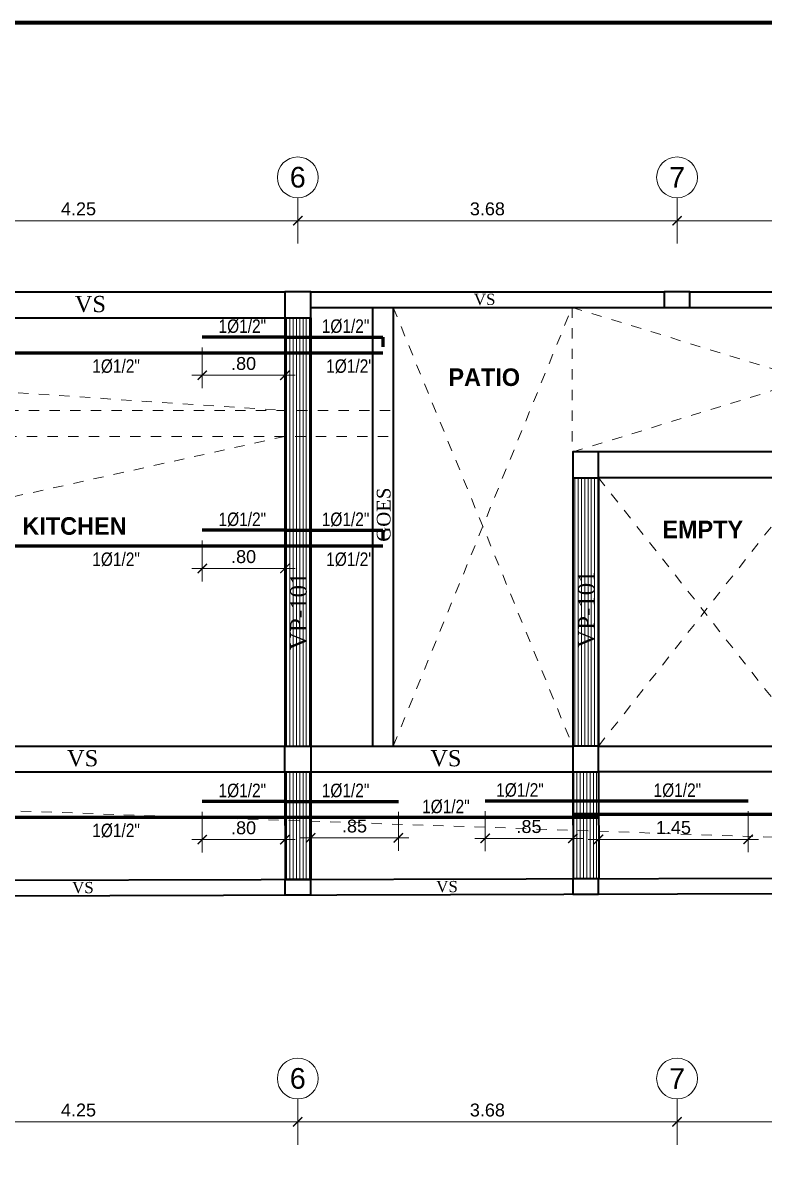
# Model space of a CAD drawing. Header units: millimetres. Extents: x 565 to 912, y 163 to 192.
# Drawn here: x 727.34 to 734.53, y 180.65 to 191.72 of the extents above; entities that cross this region are included whole.
import ezdxf

# ---------------------------------------------------------------- set-up
doc = ezdxf.new("R2010")
doc.units = ezdxf.units.MM
doc.header["$LTSCALE"] = 0.0125
doc.linetypes.add('DASHED2', pattern=[9.525, 6.35, -3.175])
for name, color, linetype, lineweight in [('ACERO', 150, 'Continuous', 60), ('COLUMNAS', 162, 'Continuous', 40), ('COTAS', 9, 'Continuous', 9), ('cotas_v', 130, 'Continuous', 20), ('MARKO', 186, 'Continuous', 80), ('proy', 254, 'Continuous', 0), ('PROYECCCIONES', 9, 'DASHED2', 9), ('TEXTO', 6, 'Continuous', 15), ('VIGAS', 121, 'Continuous', 40)]:
    doc.layers.add(name, color=color, linetype=linetype, lineweight=lineweight)
doc.layers.add('DETALLES', color=1, linetype='Continuous')
doc.styles.add('ARIAL', font='arial.ttf')
doc.styles.add('NOMBRE-2', font='arial.ttf')
doc.styles.add('op', font='romab___.ttf')
doc.styles.add('TEXTO', font='stylu.ttf')
doc.dimstyles.new('PLANTA', dxfattribs={"dimtxt": 0.125, "dimasz": 0.09, "dimexe": 0.125, "dimexo": 0.1, "dimgap": 0.05, "dimtad": 1, "dimzin": 4, "dimdsep": 46, "dimtxsty": 'NOMBRE-2', "dimblk1": 'ARCHTICK', "dimblk2": 'ARCHTICK', "dimsah": 1, "dimcen": 0, "dimdle": 0.1, "dimclrd": 1, "dimclre": 1, "dimclrt": 256, "dimadec": 0, "dimazin": 0, "dimtfac": 1, "dimtmove": 1, "dimatfit": 3, "dimldrblk": 'ARCHTICK', "dimfxl": 0, "dimtolj": 1, "dimtzin": 0, "dimlwd": 0, "dimlwe": 0, "dimarcsym": 0})
pattern_1 = [(90, (21.27016, 2.200372), (-0.03175, 2e-18), [])]

# ---------------------------------------------------------------- blocks, each defined once
blk = doc.blocks.new('_ARCHTICK')
at = {"color": 0, "linetype": 'ByBlock', "const_width": 0.15}
blk.add_lwpolyline([(-0.5, -0.5), (0.5, 0.5)], dxfattribs=at)
blk = doc.blocks.new('*D351')
at = {"layer": 'COTAS', "color": 1, "lineweight": 0, "transparency": 16777216}
for p, q in [((725.756, 189.902), (725.756, 189.927)), ((730.006, 189.902), (730.006, 189.927)), ((725.656, 189.802), (730.106, 189.802))]:
    blk.add_line(p, q, dxfattribs=at)
at = {"layer": 'Defpoints', "color": 0, "transparency": 16777216}
for p in [(725.756, 189.802), (730.006, 189.802), (730.006, 189.802)]:
    blk.add_point(p, dxfattribs=at)
at = {"layer": 'COTAS', "color": 1, "lineweight": 0, "transparency": 16777216, "xscale": 0.09, "yscale": 0.09, "zscale": 0.09, "rotation": 180}
blk.add_blockref('_ARCHTICK', (725.756, 189.802), dxfattribs=at)
at = {"layer": 'COTAS', "color": 1, "lineweight": 0, "transparency": 16777216, "xscale": 0.09, "yscale": 0.09, "zscale": 0.09}
blk.add_blockref('_ARCHTICK', (730.006, 189.802), dxfattribs=at)
at = {"layer": 'COTAS', "transparency": 16777216, "insert": (727.881, 189.916), "char_height": 0.125, "attachment_point": 5, "style": 'NOMBRE-2'}
blk.add_mtext('\\A1;4.25', dxfattribs=at)
blk = doc.blocks.new('*D352')
at = {"layer": 'COTAS', "color": 1, "lineweight": 0, "transparency": 16777216}
for p, q in [((730.006, 189.902), (730.006, 189.927)), ((733.682, 189.902), (733.682, 189.927)), ((729.906, 189.802), (733.782, 189.802))]:
    blk.add_line(p, q, dxfattribs=at)
at = {"layer": 'Defpoints', "color": 0, "transparency": 16777216}
for p in [(730.006, 189.802), (733.682, 189.802), (733.682, 189.802)]:
    blk.add_point(p, dxfattribs=at)
at = {"layer": 'COTAS', "color": 1, "lineweight": 0, "transparency": 16777216, "xscale": 0.09, "yscale": 0.09, "zscale": 0.09, "rotation": 180}
blk.add_blockref('_ARCHTICK', (730.006, 189.802), dxfattribs=at)
at = {"layer": 'COTAS', "color": 1, "lineweight": 0, "transparency": 16777216, "xscale": 0.09, "yscale": 0.09, "zscale": 0.09}
blk.add_blockref('_ARCHTICK', (733.682, 189.802), dxfattribs=at)
at = {"layer": 'COTAS', "transparency": 16777216, "insert": (731.844, 189.916), "char_height": 0.125, "attachment_point": 5, "style": 'NOMBRE-2'}
blk.add_mtext('\\A1;3.68', dxfattribs=at)
blk = doc.blocks.new('*D354')
at = {"layer": 'COTAS', "color": 1, "lineweight": 0, "transparency": 16777216}
for p, q in [((733.682, 189.902), (733.682, 189.927)), ((737.356, 189.902), (737.356, 189.927)), ((733.582, 189.802), (737.456, 189.802))]:
    blk.add_line(p, q, dxfattribs=at)
at = {"layer": 'Defpoints', "color": 0, "transparency": 16777216}
for p in [(733.682, 189.802), (737.356, 189.802), (737.356, 189.802)]:
    blk.add_point(p, dxfattribs=at)
at = {"layer": 'COTAS', "color": 1, "lineweight": 0, "transparency": 16777216, "xscale": 0.09, "yscale": 0.09, "zscale": 0.09, "rotation": 180}
blk.add_blockref('_ARCHTICK', (733.682, 189.802), dxfattribs=at)
at = {"layer": 'COTAS', "color": 1, "lineweight": 0, "transparency": 16777216, "xscale": 0.09, "yscale": 0.09, "zscale": 0.09}
blk.add_blockref('_ARCHTICK', (737.356, 189.802), dxfattribs=at)
at = {"layer": 'COTAS', "transparency": 16777216, "insert": (735.519, 189.916), "char_height": 0.125, "attachment_point": 5, "style": 'NOMBRE-2'}
blk.add_mtext('\\A1;3.67', dxfattribs=at)
blk = doc.blocks.new('*D285')
at = {"layer": 'COTAS', "color": 1, "lineweight": 0, "transparency": 16777216}
for p, q in [((730.006, 181.172), (730.006, 181.197)), ((733.682, 181.172), (733.682, 181.197)), ((729.906, 181.072), (733.782, 181.072))]:
    blk.add_line(p, q, dxfattribs=at)
at = {"layer": 'Defpoints', "color": 0, "transparency": 16777216}
for p in [(730.006, 181.072), (733.682, 181.072), (733.682, 181.072)]:
    blk.add_point(p, dxfattribs=at)
at = {"layer": 'COTAS', "color": 1, "lineweight": 0, "transparency": 16777216, "xscale": 0.09, "yscale": 0.09, "zscale": 0.09, "rotation": 180}
blk.add_blockref('_ARCHTICK', (730.006, 181.072), dxfattribs=at)
at = {"layer": 'COTAS', "color": 1, "lineweight": 0, "transparency": 16777216, "xscale": 0.09, "yscale": 0.09, "zscale": 0.09}
blk.add_blockref('_ARCHTICK', (733.682, 181.072), dxfattribs=at)
at = {"layer": 'COTAS', "transparency": 16777216, "insert": (731.844, 181.186), "char_height": 0.125, "attachment_point": 5, "style": 'NOMBRE-2'}
blk.add_mtext('\\A1;3.68', dxfattribs=at)
blk = doc.blocks.new('*D287')
at = {"layer": 'COTAS', "color": 1, "lineweight": 0, "transparency": 16777216}
for p, q in [((725.756, 181.172), (725.756, 181.197)), ((730.006, 181.172), (730.006, 181.197)), ((725.656, 181.072), (730.106, 181.072))]:
    blk.add_line(p, q, dxfattribs=at)
at = {"layer": 'Defpoints', "color": 0, "transparency": 16777216}
for p in [(725.756, 181.072), (730.006, 181.072), (730.006, 181.072)]:
    blk.add_point(p, dxfattribs=at)
at = {"layer": 'COTAS', "color": 1, "lineweight": 0, "transparency": 16777216, "xscale": 0.09, "yscale": 0.09, "zscale": 0.09, "rotation": 180}
blk.add_blockref('_ARCHTICK', (725.756, 181.072), dxfattribs=at)
at = {"layer": 'COTAS', "color": 1, "lineweight": 0, "transparency": 16777216, "xscale": 0.09, "yscale": 0.09, "zscale": 0.09}
blk.add_blockref('_ARCHTICK', (730.006, 181.072), dxfattribs=at)
at = {"layer": 'COTAS', "transparency": 16777216, "insert": (727.881, 181.186), "char_height": 0.125, "attachment_point": 5, "style": 'NOMBRE-2'}
blk.add_mtext('\\A1;4.25', dxfattribs=at)
blk = doc.blocks.new('*D290')
at = {"layer": 'COTAS', "color": 1, "lineweight": 0, "transparency": 16777216}
for p, q in [((733.682, 181.172), (733.682, 181.197)), ((737.356, 181.172), (737.356, 181.197)), ((733.582, 181.072), (737.456, 181.072))]:
    blk.add_line(p, q, dxfattribs=at)
at = {"layer": 'Defpoints', "color": 0, "transparency": 16777216}
for p in [(733.682, 181.072), (737.356, 181.072), (737.356, 181.072)]:
    blk.add_point(p, dxfattribs=at)
at = {"layer": 'COTAS', "color": 1, "lineweight": 0, "transparency": 16777216, "xscale": 0.09, "yscale": 0.09, "zscale": 0.09, "rotation": 180}
blk.add_blockref('_ARCHTICK', (733.682, 181.072), dxfattribs=at)
at = {"layer": 'COTAS', "color": 1, "lineweight": 0, "transparency": 16777216, "xscale": 0.09, "yscale": 0.09, "zscale": 0.09}
blk.add_blockref('_ARCHTICK', (737.356, 181.072), dxfattribs=at)
at = {"layer": 'COTAS', "transparency": 16777216, "insert": (735.519, 181.186), "char_height": 0.125, "attachment_point": 5, "style": 'NOMBRE-2'}
blk.add_mtext('\\A1;3.67', dxfattribs=at)
blk = doc.blocks.new('*D298')
at = {"layer": 'COTAS', "color": 1, "lineweight": 0, "transparency": 16777216}
for p, q in [((729.081, 188.574), (729.081, 188.179)), ((729.881, 188.574), (729.881, 188.179)), ((728.981, 188.304), (729.981, 188.304))]:
    blk.add_line(p, q, dxfattribs=at)
at = {"layer": 'Defpoints', "color": 0, "transparency": 16777216}
for p in [(729.081, 188.674), (729.881, 188.674), (729.881, 188.304)]:
    blk.add_point(p, dxfattribs=at)
at = {"layer": 'COTAS', "color": 1, "lineweight": 0, "transparency": 16777216, "xscale": 0.09, "yscale": 0.09, "zscale": 0.09, "rotation": 180}
blk.add_blockref('_ARCHTICK', (729.081, 188.304), dxfattribs=at)
at = {"layer": 'COTAS', "color": 1, "lineweight": 0, "transparency": 16777216, "xscale": 0.09, "yscale": 0.09, "zscale": 0.09}
blk.add_blockref('_ARCHTICK', (729.881, 188.304), dxfattribs=at)
at = {"layer": 'COTAS', "transparency": 16777216, "insert": (729.481, 188.418), "char_height": 0.125, "attachment_point": 5, "style": 'NOMBRE-2'}
blk.add_mtext('\\A1;.80', dxfattribs=at)
blk = doc.blocks.new('*D304')
at = {"layer": 'COTAS', "color": 1, "lineweight": 0, "transparency": 16777216}
for p, q in [((729.081, 186.703), (729.081, 186.308)), ((729.881, 186.703), (729.881, 186.308)), ((728.981, 186.433), (729.981, 186.433))]:
    blk.add_line(p, q, dxfattribs=at)
at = {"layer": 'Defpoints', "color": 0, "transparency": 16777216}
for p in [(729.081, 186.803), (729.881, 186.803), (729.881, 186.433)]:
    blk.add_point(p, dxfattribs=at)
at = {"layer": 'COTAS', "color": 1, "lineweight": 0, "transparency": 16777216, "xscale": 0.09, "yscale": 0.09, "zscale": 0.09, "rotation": 180}
blk.add_blockref('_ARCHTICK', (729.081, 186.433), dxfattribs=at)
at = {"layer": 'COTAS', "color": 1, "lineweight": 0, "transparency": 16777216, "xscale": 0.09, "yscale": 0.09, "zscale": 0.09}
blk.add_blockref('_ARCHTICK', (729.881, 186.433), dxfattribs=at)
at = {"layer": 'COTAS', "transparency": 16777216, "insert": (729.481, 186.547), "char_height": 0.125, "attachment_point": 5, "style": 'NOMBRE-2'}
blk.add_mtext('\\A1;.80', dxfattribs=at)
blk = doc.blocks.new('*D309')
at = {"layer": 'COTAS', "color": 1, "lineweight": 0, "transparency": 16777216}
for p, q in [((729.081, 184.076), (729.081, 183.681)), ((729.881, 184.076), (729.881, 183.681)), ((728.981, 183.806), (729.981, 183.806))]:
    blk.add_line(p, q, dxfattribs=at)
at = {"layer": 'Defpoints', "color": 0, "transparency": 16777216}
for p in [(729.081, 184.176), (729.881, 184.176), (729.881, 183.806)]:
    blk.add_point(p, dxfattribs=at)
at = {"layer": 'COTAS', "color": 1, "lineweight": 0, "transparency": 16777216, "xscale": 0.09, "yscale": 0.09, "zscale": 0.09, "rotation": 180}
blk.add_blockref('_ARCHTICK', (729.081, 183.806), dxfattribs=at)
at = {"layer": 'COTAS', "color": 1, "lineweight": 0, "transparency": 16777216, "xscale": 0.09, "yscale": 0.09, "zscale": 0.09}
blk.add_blockref('_ARCHTICK', (729.881, 183.806), dxfattribs=at)
at = {"layer": 'COTAS', "transparency": 16777216, "insert": (729.481, 183.92), "char_height": 0.125, "attachment_point": 5, "style": 'NOMBRE-2'}
blk.add_mtext('\\A1;.80', dxfattribs=at)
blk = doc.blocks.new('*D311')
at = {"layer": 'COTAS', "color": 1, "lineweight": 0, "transparency": 16777216}
for p, q in [((730.131, 184.076), (730.131, 183.698)), ((730.981, 184.076), (730.981, 183.698)), ((730.031, 183.823), (731.081, 183.823))]:
    blk.add_line(p, q, dxfattribs=at)
at = {"layer": 'Defpoints', "color": 0, "transparency": 16777216}
for p in [(730.131, 184.176), (730.981, 184.176), (730.981, 183.823)]:
    blk.add_point(p, dxfattribs=at)
at = {"layer": 'COTAS', "color": 1, "lineweight": 0, "transparency": 16777216, "xscale": 0.09, "yscale": 0.09, "zscale": 0.09, "rotation": 180}
blk.add_blockref('_ARCHTICK', (730.131, 183.823), dxfattribs=at)
at = {"layer": 'COTAS', "color": 1, "lineweight": 0, "transparency": 16777216, "xscale": 0.09, "yscale": 0.09, "zscale": 0.09}
blk.add_blockref('_ARCHTICK', (730.981, 183.823), dxfattribs=at)
at = {"layer": 'COTAS', "transparency": 16777216, "insert": (730.556, 183.937), "char_height": 0.125, "attachment_point": 5, "style": 'NOMBRE-2'}
blk.add_mtext('\\A1;.85', dxfattribs=at)
blk = doc.blocks.new('*D312')
at = {"layer": 'COTAS', "color": 1, "lineweight": 0, "transparency": 16777216}
for p, q in [((731.822, 184.081), (731.822, 183.693)), ((732.672, 184.083), (732.672, 183.693)), ((731.722, 183.818), (732.772, 183.818))]:
    blk.add_line(p, q, dxfattribs=at)
at = {"layer": 'Defpoints', "color": 0, "transparency": 16777216}
for p in [(731.822, 184.181), (732.672, 184.183), (732.672, 183.818)]:
    blk.add_point(p, dxfattribs=at)
at = {"layer": 'COTAS', "color": 1, "lineweight": 0, "transparency": 16777216, "xscale": 0.09, "yscale": 0.09, "zscale": 0.09, "rotation": 180}
blk.add_blockref('_ARCHTICK', (731.822, 183.818), dxfattribs=at)
at = {"layer": 'COTAS', "color": 1, "lineweight": 0, "transparency": 16777216, "xscale": 0.09, "yscale": 0.09, "zscale": 0.09}
blk.add_blockref('_ARCHTICK', (732.672, 183.818), dxfattribs=at)
at = {"layer": 'COTAS', "transparency": 16777216, "insert": (732.247, 183.932), "char_height": 0.125, "attachment_point": 5, "style": 'NOMBRE-2'}
blk.add_mtext('\\A1;.85', dxfattribs=at)
blk = doc.blocks.new('*D313')
at = {"layer": 'COTAS', "color": 1, "lineweight": 0, "transparency": 16777216}
for p, q in [((732.922, 184.081), (732.922, 183.684)), ((734.372, 184.081), (734.372, 183.684)), ((732.822, 183.809), (734.472, 183.809))]:
    blk.add_line(p, q, dxfattribs=at)
at = {"layer": 'Defpoints', "color": 0, "transparency": 16777216}
for p in [(732.922, 184.181), (734.372, 184.181), (734.372, 183.809)]:
    blk.add_point(p, dxfattribs=at)
at = {"layer": 'COTAS', "color": 1, "lineweight": 0, "transparency": 16777216, "xscale": 0.09, "yscale": 0.09, "zscale": 0.09, "rotation": 180}
blk.add_blockref('_ARCHTICK', (732.922, 183.809), dxfattribs=at)
at = {"layer": 'COTAS', "color": 1, "lineweight": 0, "transparency": 16777216, "xscale": 0.09, "yscale": 0.09, "zscale": 0.09}
blk.add_blockref('_ARCHTICK', (734.372, 183.809), dxfattribs=at)
at = {"layer": 'COTAS', "transparency": 16777216, "insert": (733.647, 183.923), "char_height": 0.125, "attachment_point": 5, "style": 'NOMBRE-2'}
blk.add_mtext('\\A1;1.45', dxfattribs=at)

msp = doc.modelspace()

# ---------------------------------------------------------------- hatches: boundary and pattern name
at = {"layer": 'proy'}
h = msp.add_hatch(dxfattribs=at)
h.set_pattern_fill('LINE', color=256, scale=0.01, angle=90, style=0)
h.set_pattern_definition(pattern_1)
h.paths.add_polyline_path([(730.13115, 188.86213), (729.88115, 188.86213), (729.88115, 184.71229), (730.13115, 184.71229)])
h = msp.add_hatch(dxfattribs=at)
h.set_pattern_fill('LINE', color=256, scale=0.01, angle=90, style=0)
h.set_pattern_definition(pattern_1)
h.paths.add_polyline_path([(732.92113, 187.31213), (732.67115, 187.31213), (732.67118, 184.71219), (732.92109, 184.71219), (732.92113, 184.71224)])
h = msp.add_hatch(dxfattribs=at)
h.set_pattern_fill('LINE', color=256, scale=0.01, angle=90, style=0)
h.set_pattern_definition(pattern_1)
h.paths.add_polyline_path([(730.13115, 184.46229), (729.88115, 184.46213), (729.88398, 183.41959), (730.13153, 183.42027)])

# ---------------------------------------------------------------- linework, layer by layer
at = {"layer": 'ACERO'}
for p, q in [((729.88115, 188.67407), (729.08115, 188.67407)), ((729.88115, 188.67407), (730.13115, 188.67407)), ((730.13115, 188.67407), (730.83179, 188.67407)), ((730.83179, 188.67407), (730.83179, 188.5796)), ((725.63115, 188.52223), (730.83179, 188.52223)), ((729.88115, 186.80308), (729.08115, 186.80308)), ((729.88115, 186.80308), (730.13115, 186.80308)), ((730.13115, 186.80308), (730.83179, 186.80308)), ((730.83179, 186.80308), (730.83179, 186.7086)), ((725.63115, 186.65124), (730.83179, 186.65124)), ((729.88115, 184.17619), (729.08115, 184.17619)), ((729.88115, 184.17619), (730.13115, 184.17619)), ((730.13115, 184.17619), (730.98115, 184.17619)), ((731.8219, 184.18078), (732.6719, 184.18078)), ((732.6719, 184.18078), (732.92189, 184.18146)), ((732.92189, 184.18146), (734.37189, 184.18146)), ((725.63115, 184.02409), (732.92232, 184.02409)), ((732.67224, 184.05289), (741.1315, 184.05289))]:
    msp.add_line(p, q, dxfattribs=at)
at = {"layer": 'COLUMNAS'}
msp.add_line((729.88115, 184.46229), (730.13115, 184.46229), dxfattribs=at)
for points in [[(729.88115, 188.86213), (730.13115, 188.86213), (730.13115, 189.11213), (729.88115, 189.11213)], [(733.55709, 188.96213), (733.80709, 188.96213), (733.80709, 189.11213), (733.55709, 189.11213)], [(732.67115, 187.31213), (732.92115, 187.31213), (732.92115, 187.56213), (732.67115, 187.56213)], [(729.88126, 183.27), (730.13126, 183.27), (730.13153, 183.42), (729.88153, 183.41932)], [(732.67118, 183.27724), (732.92118, 183.27724), (732.92118, 183.42724), (732.67118, 183.42724)]]:
    msp.add_lwpolyline(points, close=True, dxfattribs=at)
for points in [[(729.88115, 184.46229), (729.88115, 184.71229), (730.13115, 184.71229)], [(730.13115, 184.71229), (730.13115, 184.46229)], [(732.67118, 184.46219), (732.92118, 184.46219), (732.92118, 184.71219), (732.67118, 184.71219), (732.67118, 184.46219)]]:
    msp.add_lwpolyline(points, dxfattribs=at)
at = {"layer": 'MARKO'}
msp.add_lwpolyline([(706.47097, 191.71852), (706.47097, 163.21852), (770.06423, 163.21852), (770.06423, 191.71852)], close=True, dxfattribs=at)
at = {"layer": 'proy'}
for p, q in [((732.6805, 183.42724), (732.6805, 184.46214)), ((732.71225, 183.42724), (732.71225, 184.46216)), ((732.744, 183.42724), (732.744, 184.46218)), ((732.77575, 183.42724), (732.77575, 184.4622)), ((732.8075, 183.42724), (732.8075, 184.46222)), ((732.83925, 183.42724), (732.83925, 184.46224)), ((732.871, 183.42724), (732.871, 184.46227)), ((732.90275, 183.42724), (732.90275, 184.46229)), ((732.67394, 183.42725), (732.92394, 183.42794))]:
    msp.add_line(p, q, dxfattribs=at)
at = {"layer": 'PROYECCCIONES'}
for p, q in [((730.93115, 188.96213), (732.67117, 184.71219)), ((730.93115, 184.71229), (732.66444, 188.96213)), ((732.66444, 188.96213), (732.66444, 187.56213)), ((732.66444, 188.96213), (737.23115, 187.56213)), ((732.67115, 187.56213), (737.23115, 188.96213)), ((723.70403, 188.37393), (729.88115, 187.96213)), ((716.80004, 187.96213), (730.93115, 187.96213)), ((716.38115, 187.71213), (730.93115, 187.71213)), ((729.88115, 187.71213), (722.04238, 185.97027)), ((732.67115, 187.31213), (732.67118, 184.71219)), ((732.92115, 187.31213), (734.97115, 184.71229)), ((732.92118, 184.71229), (734.97115, 187.31213)), ((726.72276, 184.10296), (745.18115, 183.4616))]:
    msp.add_line(p, q, dxfattribs=at)
at = {"layer": 'TEXTO'}
for p, q in [((730.00615, 189.5799), (730.00615, 190.0237)), ((733.68209, 189.5799), (733.68209, 190.0237)), ((730.00615, 180.85017), (730.00615, 181.29397)), ((733.68209, 180.85017), (733.68209, 181.29397))]:
    msp.add_line(p, q, dxfattribs=at)
for centre in [(730.00615, 190.22162), (733.68209, 190.22162), (730.00615, 181.49189), (733.68209, 181.49189)]:
    msp.add_circle(centre, 0.19792, dxfattribs=at)
at = {"layer": 'VIGAS'}
for p, q in [((708.83115, 189.11213), (729.88115, 189.11213)), ((730.13115, 189.11213), (733.55709, 189.11213)), ((733.80709, 189.11213), (737.23115, 189.11213)), ((730.13115, 188.96213), (733.55709, 188.96213)), ((730.73115, 188.96213), (730.73115, 184.71229)), ((730.93115, 188.96213), (730.93115, 184.71229)), ((733.80709, 188.96213), (737.23115, 188.96213)), ((725.88115, 188.86213), (729.88115, 188.86213)), ((729.88115, 188.86213), (729.88115, 184.71229)), ((730.13115, 188.86213), (730.13115, 184.71229)), ((735.12115, 187.56213), (732.92115, 187.56213)), ((732.67115, 187.31213), (732.67113, 184.71229)), ((732.92113, 187.31213), (732.92113, 184.71229)), ((735.12115, 187.31213), (732.92115, 187.31213)), ((725.88115, 184.71229), (729.88115, 184.71229)), ((730.13115, 184.71229), (732.67113, 184.71229)), ((732.92118, 184.71219), (737.23115, 184.71213)), ((725.88115, 184.46229), (729.88115, 184.46213)), ((729.88115, 184.46213), (730.13115, 184.46229)), ((729.88115, 184.46213), (729.88398, 183.41933)), ((730.13115, 184.46229), (730.13153, 183.42)), ((730.13115, 184.46229), (732.67113, 184.46229)), ((732.67113, 184.46229), (732.67394, 183.42724)), ((732.92113, 184.46229), (732.92394, 183.42794)), ((737.23115, 184.46213), (732.92113, 184.46229)), ((721.13074, 183.39555), (745.18115, 183.4616)), ((729.88153, 183.41932), (730.13153, 183.42027)), ((721.13115, 183.24555), (744.43115, 183.30954))]:
    msp.add_line(p, q, dxfattribs=at)

# ---------------------------------------------------------------- texts
at = {"layer": 'cotas_v', "char_height": 0.13068, "attachment_point": 5, "style": 'NOMBRE-2'}
for insert in [(729.46882, 188.7782), (730.46915, 188.7782), (728.24532, 188.39101), (730.51236, 188.39101), (729.46882, 186.90721), (730.46915, 186.90721), (728.24532, 186.52001), (730.51236, 186.52001), (732.1599, 184.28491), (733.68509, 184.28248), (729.46882, 184.28032), (730.46915, 184.28032), (731.44162, 184.1251), (728.24532, 183.89312)]:
    msp.add_mtext('{\\fArial Narrow|b0|i0|c0|p34;1%%c1/2"}', dxfattribs=dict(at, insert=insert))
at = {"layer": 'DETALLES', "attachment_point": 1, "style": 'TEXTO'}
for insert, char_height in [((727.84524, 189.07299), 0.1565363), ((731.7122, 189.09422), 0.1087058), ((727.76995, 184.67316), 0.1565363), ((731.28994, 184.67316), 0.1565363), ((727.81892, 183.39638), 0.1087058), ((731.34737, 183.40607), 0.1087058)]:
    msp.add_mtext('{\\fRomantic|b0|i0|c2|p2;VS}', dxfattribs=dict(at, insert=insert, char_height=char_height))
at = {"layer": 'DETALLES', "attachment_point": 1, "rotation": 90, "style": 'TEXTO'}
for s, insert, char_height in [('{\\fRomantic|b0|i0|c2|p2;GOES}', (730.77205, 186.69185), 0.1330559), ('{\\fRomantic|b0|i0|c2|p2;VP-101}', (729.93315, 185.64233), 0.1598614), ('{\\fRomantic|b0|i0|c2|p2;VP-101}', (732.72315, 185.66319), 0.1598614)]:
    msp.add_mtext(s, dxfattribs=dict(at, insert=insert, char_height=char_height))
at = {"layer": 'proy', "style": 'op'}
for s, p in [('PATIO', (731.466, 188.201)), ('KITCHEN', (727.33662, 186.75953)), ('EMPTY', (733.53934, 186.72614))]:
    msp.add_text(s, height=0.17, dxfattribs=at).set_placement(p)
at = {"layer": 'TEXTO', "char_height": 0.2, "attachment_point": 5, "style": 'ARIAL'}
for s, insert in [('6', (730.00615, 190.22162)), ('7', (733.68209, 190.22162)), ('6', (730.00615, 181.49189)), ('7', (733.68209, 181.49189))]:
    msp.add_mtext(s, dxfattribs=dict(at, insert=insert))

# ---------------------------------------------------------------- dimensions: what is measured, and where the dimension line sits
at = {"layer": 'COTAS'}
for base, p1, p2, picture, middle in [((730.00615, 189.8018), (725.75615, 189.8018), (730.00615, 189.8018), '*D351', (727.88115, 189.91563)), ((733.68209, 189.8018), (730.00615, 189.8018), (733.68209, 189.8018), '*D352', (731.84412, 189.91567)), ((737.35615, 189.8018), (733.68209, 189.8018), (737.35615, 189.8018), '*D354', (735.51912, 189.91567)), ((729.88115, 188.30374), (729.08115, 188.67407), (729.88115, 188.67407), '*D298', (729.48115, 188.41756)), ((729.88115, 186.43275), (729.08115, 186.80308), (729.88115, 186.80308), '*D304', (729.48115, 186.54657)), ((729.88115, 183.80586), (729.08115, 184.17619), (729.88115, 184.17619), '*D309', (729.48115, 183.91968)), ((730.98115, 183.8228), (730.13125, 184.17619), (730.98115, 184.17619), '*D311', (730.5562, 183.93662)), ((732.67189, 183.81817), (731.8219, 184.18078), (732.67189, 184.18309), '*D312', (732.24689, 183.932)), ((734.37189, 183.80893), (732.92189, 184.18146), (734.37189, 184.18146), '*D313', (733.64689, 183.92275)), ((730.00615, 181.07207), (725.75615, 181.07207), (730.00615, 181.07207), '*D287', (727.88115, 181.18589)), ((733.68209, 181.07207), (730.00615, 181.07207), (733.68209, 181.07207), '*D285', (731.84412, 181.18594)), ((737.35615, 181.07207), (733.68209, 181.07207), (737.35615, 181.07207), '*D290', (735.51912, 181.18594))]:
    dim = msp.add_linear_dim(base=base, p1=p1, p2=p2, dimstyle='PLANTA', dxfattribs=at)
    dim.commit()
    dim.dimension.update_dxf_attribs({"geometry": picture, "text_midpoint": middle})

doc.saveas('drawing.dxf')
